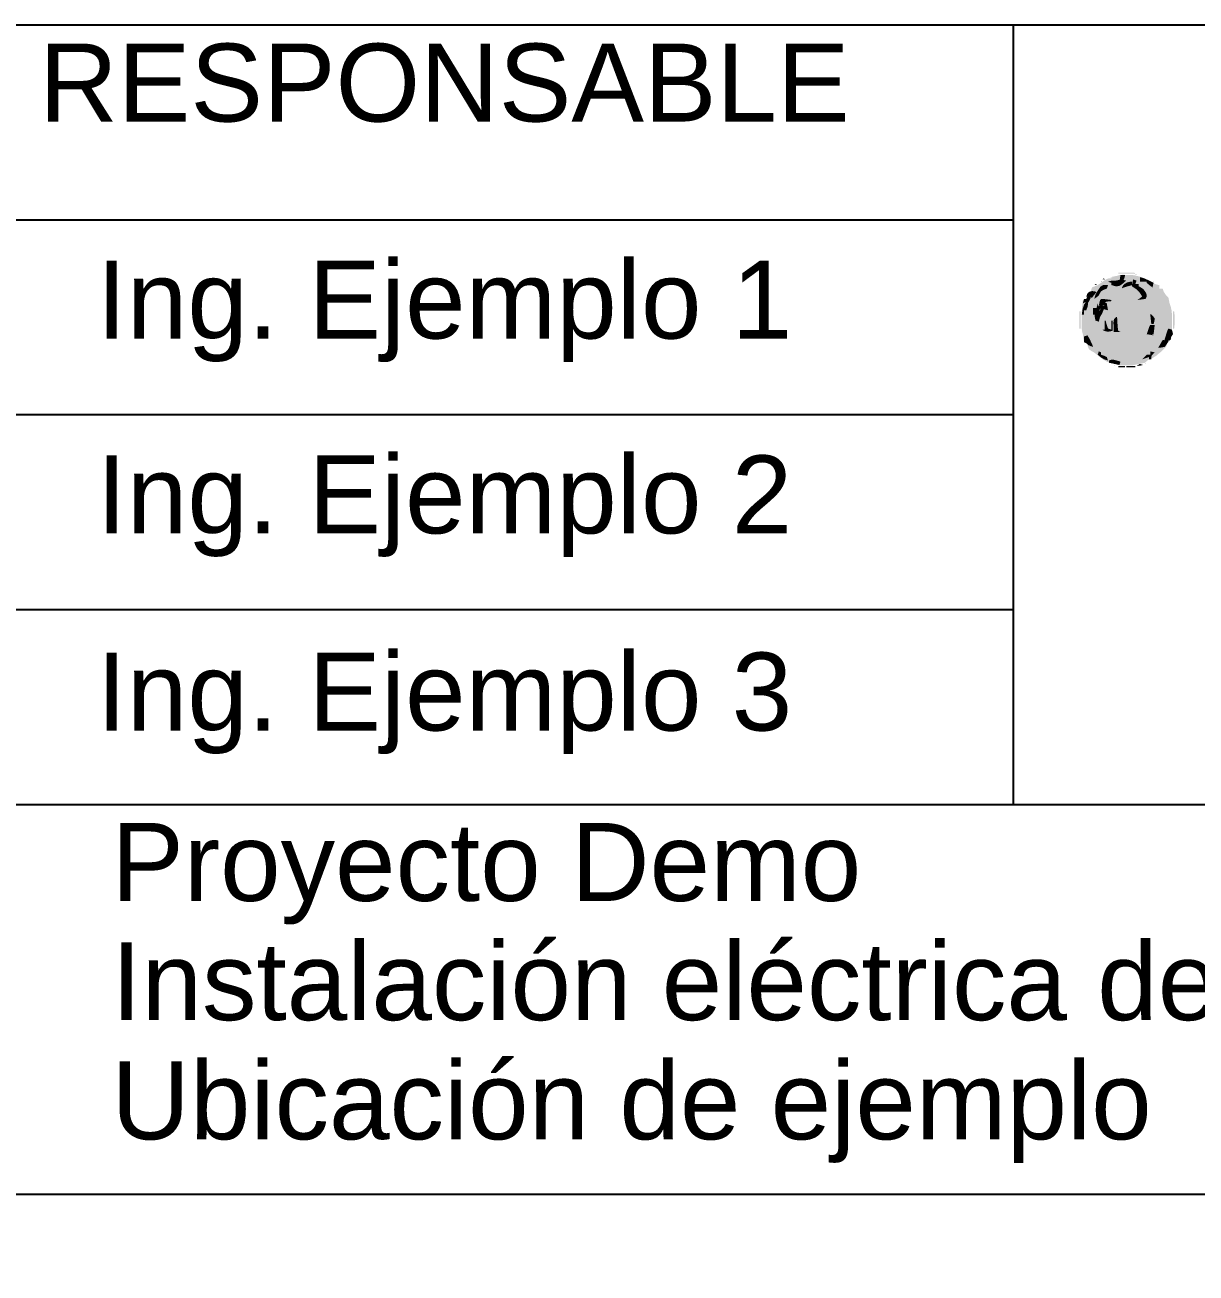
# Model space of a CAD drawing. Header units: millimetres. Extents: x 0 to 841, y 0 to 594.
# Drawn here: x 694.33 to 719.88, y 38.78 to 66 of the extents above; entities that cross this region are included whole.
import ezdxf
from ezdxf.enums import TextEntityAlignment as Align

# ---------------------------------------------------------------- set-up
doc = ezdxf.new("R2010")
doc.units = ezdxf.units.MM
doc.styles.add('ARIAL', font='arial.ttf')

msp = doc.modelspace()

# ---------------------------------------------------------------- hatches: boundary and pattern name
at = {"true_color": 0xad8536}
h = msp.add_hatch(color=7, dxfattribs=at)
h.paths.add_polyline_path([(718.572, 60.528), (718.203, 60.544), (717.842, 60.398), (717.808, 60.373), (717.773, 60.349), (717.738, 60.325), (717.696, 60.309), (717.655, 60.292), (717.614, 60.275), (717.608, 60.258), (717.603, 60.241), (717.598, 60.224), (717.595, 60.208), (717.592, 60.191), (717.589, 60.176), (717.564, 60.167), (717.539, 60.159), (717.514, 60.151), (717.506, 60.109), (717.497, 60.067), (717.489, 60.026), (717.464, 60.018), (717.439, 60.01), (717.414, 60.001), (717.399, 59.873), (717.39, 59.744), (717.387, 59.615), (717.387, 59.596), (717.386, 59.577), (717.386, 59.558), (717.386, 59.471), (717.389, 59.384), (717.401, 59.298), (717.411, 59.264), (717.418, 59.229), (717.428, 59.161), (717.432, 59.134), (717.436, 59.107), (717.439, 59.08), (717.465, 59.072), (717.489, 59.064), (717.514, 59.056), (717.516, 59.036), (717.517, 59.017), (717.519, 58.998), (717.535, 58.95), (717.553, 58.923), (717.589, 58.897), (717.643, 58.867), (717.675, 58.846), (717.712, 58.817), (717.945, 58.664), (718.188, 58.591), (718.465, 58.574), (718.751, 58.642), (719.012, 58.782), (719.231, 58.981), (719.24, 59.006), (719.248, 59.031), (719.256, 59.056), (719.269, 59.068), (719.282, 59.08), (719.294, 59.092), (719.336, 59.149), (719.353, 59.258), (719.36, 59.514), (719.36, 59.533), (719.36, 59.552), (719.36, 59.57), (719.36, 59.669), (719.352, 59.764), (719.331, 59.861), (719.323, 59.883), (719.314, 59.905), (719.306, 59.927), (719.298, 59.968), (719.29, 60.01), (719.281, 60.051), (719.244, 60.089), (719.218, 60.121), (719.182, 60.176), (719.167, 60.22), (719.16, 60.239), (719.157, 60.25), (719.132, 60.25), (719.107, 60.25), (719.082, 60.25), (719.082, 60.275), (719.082, 60.3), (719.082, 60.325), (719.029, 60.337), (718.981, 60.354), (718.932, 60.377)])
h.paths.add_polyline_path([(717.457, 59.941), (717.463, 59.929), (717.464, 59.927), (717.439, 59.976)])
at = {"true_color": 0xe7b045}
h = msp.add_hatch(color=7, dxfattribs=at)
h.paths.add_polyline_path([(718.021, 60.477), (717.965, 60.469), (717.905, 60.443), (717.85, 60.403), (717.794, 60.363), (717.738, 60.325), (717.696, 60.309), (717.655, 60.292), (717.614, 60.275), (717.608, 60.258), (717.603, 60.241), (717.598, 60.224), (717.595, 60.208), (717.592, 60.191), (717.589, 60.176), (717.564, 60.167), (717.539, 60.159), (717.514, 60.151), (717.506, 60.109), (717.497, 60.067), (717.489, 60.026), (717.464, 60.018), (717.439, 60.01), (717.414, 60.001), (717.399, 59.873), (717.39, 59.744), (717.387, 59.615), (717.387, 59.596), (717.386, 59.577), (717.386, 59.558), (717.386, 59.471), (717.389, 59.384), (717.401, 59.298), (717.411, 59.264), (717.418, 59.229), (717.428, 59.161), (717.432, 59.134), (717.436, 59.107), (717.439, 59.08), (717.465, 59.072), (717.489, 59.064), (717.514, 59.056), (717.516, 59.036), (717.517, 59.017), (717.519, 58.998), (717.535, 58.95), (717.553, 58.923), (717.589, 58.897), (717.643, 58.867), (717.675, 58.846), (717.712, 58.817), (717.945, 58.664), (718.188, 58.591), (718.465, 58.574), (718.751, 58.642), (719.012, 58.782), (719.231, 58.981), (719.24, 59.006), (719.248, 59.031), (719.256, 59.056), (719.269, 59.068), (719.282, 59.08), (719.294, 59.092), (719.342, 59.162), (719.358, 59.321), (719.356, 59.703), (719.331, 59.686), (719.306, 59.669), (719.281, 59.653), (719.277, 59.625), (719.273, 59.598), (719.269, 59.57), (719.252, 59.49), (719.225, 59.423), (719.182, 59.354), (719.19, 59.388), (719.198, 59.421), (719.206, 59.454), (719.146, 59.424), (719.095, 59.389), (719.045, 59.342), (718.994, 59.295), (718.944, 59.259), (718.883, 59.23), (718.883, 59.247), (718.883, 59.263), (718.883, 59.28), (718.699, 59.263), (718.516, 59.259), (718.332, 59.268), (718.308, 59.271), (718.285, 59.273), (718.262, 59.275), (718.098, 59.293), (717.938, 59.324), (717.782, 59.381), (717.757, 59.396), (717.746, 59.403), (717.74, 59.407), (717.714, 59.423), (717.689, 59.438), (717.663, 59.454), (717.664, 59.586), (717.687, 59.706), (717.744, 59.825), (717.802, 59.895), (717.863, 59.941), (717.95, 59.97), (717.979, 59.972), (718.008, 59.974), (718.037, 59.976), (718.138, 60.024), (718.218, 60.087), (718.286, 60.176), (718.28, 60.218), (718.274, 60.243), (718.261, 60.275), (718.187, 60.29), (718.155, 60.296), (718.136, 60.3), (718.136, 60.342), (718.136, 60.383), (718.136, 60.424), (718.119, 60.424), (718.103, 60.424), (718.086, 60.424), (718.086, 60.441), (718.086, 60.458), (718.086, 60.474)])
h.paths.add_polyline_path([(717.457, 59.941), (717.463, 59.929), (717.464, 59.927), (717.439, 59.976)])
at = {"true_color": 0xcaa364}
msp.add_hatch(color=7, dxfattribs=at).paths.add_polyline_path([(718.086, 60.474), (718.021, 60.477), (717.965, 60.469), (717.905, 60.443), (717.85, 60.403), (717.794, 60.363), (717.738, 60.325), (717.696, 60.309), (717.655, 60.292), (717.614, 60.275), (717.608, 60.258), (717.603, 60.241), (717.598, 60.224), (717.592, 60.195), (717.59, 60.183), (717.589, 60.176), (717.564, 60.167), (717.539, 60.159), (717.514, 60.151), (717.506, 60.126), (717.497, 60.101), (717.489, 60.076), (717.531, 60.068), (717.572, 60.059), (717.614, 60.051), (717.622, 60.068), (717.63, 60.084), (717.638, 60.101), (717.732, 60.201), (717.834, 60.277), (717.962, 60.325), (717.962, 60.308), (717.962, 60.292), (717.962, 60.275), (718.054, 60.275), (718.145, 60.275), (718.236, 60.275), (718.202, 60.284), (718.169, 60.292), (718.136, 60.3), (718.136, 60.342), (718.136, 60.383), (718.136, 60.424), (718.119, 60.424), (718.103, 60.424), (718.086, 60.424), (718.086, 60.441), (718.086, 60.458)])
at = {"true_color": 0xdf7f7f}
msp.add_hatch(color=7, dxfattribs=at).paths.add_polyline_path([(717.862, 60.474), (717.854, 60.466), (717.846, 60.458), (717.838, 60.449), (717.863, 60.449), (717.888, 60.449), (717.912, 60.449), (717.895, 60.458), (717.879, 60.466)])
at = {"true_color": 0xbf3f3f}
msp.add_hatch(color=7, dxfattribs=at).paths.add_polyline_path([(717.912, 60.499), (717.947, 60.482), (717.96, 60.475), (717.962, 60.474)])
at = {"true_color": 0xffbf3f}
for points in [[(717.962, 60.524), (717.997, 60.506), (718.003, 60.503)], [(718.846, 58.638), (718.856, 58.633), (718.858, 58.632)], [(718.958, 58.757), (718.993, 58.739), (719.006, 58.733)]]:
    msp.add_hatch(color=7, dxfattribs=at).paths.add_polyline_path(points)
at = {"true_color": 0xb28e57}
msp.add_hatch(color=7, dxfattribs=at).paths.add_polyline_path([(718.808, 60.449), (718.548, 60.538), (718.282, 60.552), (718.012, 60.499), (718.037, 60.491), (718.062, 60.482), (718.086, 60.474), (718.086, 60.457), (718.086, 60.441), (718.086, 60.424), (718.103, 60.424), (718.12, 60.424), (718.136, 60.424), (718.136, 60.383), (718.136, 60.341), (718.136, 60.3), (718.161, 60.3), (718.186, 60.3), (718.211, 60.3), (718.233, 60.321), (718.255, 60.342), (718.276, 60.362), (718.353, 60.413), (718.431, 60.431), (718.525, 60.43), (718.545, 60.428), (718.565, 60.426), (718.584, 60.424), (718.626, 60.42), (718.668, 60.416), (718.71, 60.412), (718.743, 60.408), (718.776, 60.404), (718.808, 60.4), (718.808, 60.416), (718.808, 60.433)])
at = {"true_color": 0xaaaa55}
msp.add_hatch(color=7, dxfattribs=at).paths.add_polyline_path([(718.012, 60.549), (718.064, 60.531), (718.075, 60.528)])
at = {"true_color": 0xffff00}
msp.add_hatch(color=7, dxfattribs=at).paths.add_polyline_path([(718.136, 60.574), (718.186, 60.549), (718.184, 60.55), (718.171, 60.556)])
at = {"true_color": 0xb38537}
msp.add_hatch(color=7, dxfattribs=at).paths.add_polyline_path([(718.36, 60.424), (718.284, 60.441), (718.213, 60.44), (718.136, 60.424), (718.136, 60.383), (718.136, 60.341), (718.136, 60.3), (718.201, 60.305), (718.259, 60.337)])
at = {"true_color": 0xa9794b}
msp.add_hatch(color=7, dxfattribs=at).paths.add_polyline_path([(718.186, 60.599), (718.186, 60.59), (718.186, 60.582), (718.186, 60.574), (718.303, 60.574), (718.419, 60.574), (718.534, 60.574), (718.534, 60.582), (718.534, 60.59), (718.534, 60.599), (718.417, 60.599), (718.301, 60.599)])
at = {"true_color": 0xb1874d}
msp.add_hatch(color=7, dxfattribs=at).paths.add_polyline_path([(718.236, 60.549), (718.227, 60.499), (718.219, 60.449), (718.211, 60.4), (718.247, 60.414), (718.273, 60.427), (718.31, 60.449), (718.324, 60.488), (718.33, 60.514), (718.335, 60.549), (718.302, 60.549), (718.269, 60.549)])
at = {"true_color": 0x997633}
msp.add_hatch(color=7, dxfattribs=at).paths.add_polyline_path([(718.584, 60.449), (718.438, 60.452), (718.324, 60.416), (718.211, 60.325), (718.219, 60.308), (718.228, 60.292), (718.236, 60.275), (718.261, 60.275), (718.286, 60.275), (718.31, 60.275), (718.372, 60.288), (718.417, 60.295), (718.485, 60.3), (718.58, 60.242), (718.651, 60.171), (718.709, 60.076), (718.694, 60.069), (718.68, 60.062), (718.666, 60.055), (718.632, 60.038), (718.617, 60.03), (718.609, 60.026), (718.539, 59.99), (718.472, 59.951), (718.41, 59.902), (718.402, 59.832), (718.402, 59.787), (718.41, 59.728), (718.418, 59.728), (718.427, 59.728), (718.435, 59.728), (718.439, 59.746), (718.443, 59.765), (718.447, 59.784), (718.509, 59.863), (718.588, 59.915), (718.684, 59.952), (718.727, 59.933), (718.765, 59.933), (718.833, 59.952), (718.816, 59.968), (718.8, 59.985), (718.783, 60.001), (718.786, 60.028), (718.79, 60.053), (718.793, 60.079), (718.802, 60.122), (718.806, 60.14), (718.808, 60.151), (718.774, 60.173), (718.749, 60.193), (718.709, 60.225), (718.684, 60.267), (718.659, 60.309), (718.634, 60.35), (718.609, 60.35), (718.584, 60.35), (718.559, 60.35), (718.568, 60.383), (718.576, 60.416)])
at = {"true_color": 0xa27d4b}
msp.add_hatch(color=7, dxfattribs=at).paths.add_polyline_path([(718.335, 60.549), (718.327, 60.515), (718.319, 60.482), (718.31, 60.449), (718.445, 60.437), (718.579, 60.425), (718.713, 60.41), (718.745, 60.407), (718.777, 60.403), (718.808, 60.4), (718.808, 60.416), (718.808, 60.433), (718.808, 60.449), (718.655, 60.512), (718.501, 60.545)])
at = {"true_color": 0x9f7733}
msp.add_hatch(color=7, dxfattribs=at).paths.add_polyline_path([(718.51, 60.449), (718.501, 60.407), (718.493, 60.366), (718.485, 60.325), (718.573, 60.31), (718.612, 60.304), (718.634, 60.3), (718.634, 60.317), (718.634, 60.333), (718.634, 60.35), (718.609, 60.35), (718.584, 60.35), (718.559, 60.35), (718.568, 60.375), (718.576, 60.4), (718.584, 60.424), (718.559, 60.433), (718.534, 60.441)])
at = {"true_color": 0xd4d42a}
msp.add_hatch(color=7, dxfattribs=at).paths.add_polyline_path([(718.534, 60.574), (718.587, 60.556), (718.606, 60.55), (718.609, 60.549)])
at = {"true_color": 0xffaa00}
msp.add_hatch(color=7, dxfattribs=at).paths.add_polyline_path([(718.659, 60.549), (718.711, 60.531), (718.725, 60.527)])
at = {"true_color": 0xa88757}
msp.add_hatch(color=7, dxfattribs=at).paths.add_polyline_path([(718.659, 60.499), (718.659, 60.466), (718.659, 60.432), (718.659, 60.4), (718.709, 60.4), (718.759, 60.4), (718.808, 60.4), (718.808, 60.416), (718.808, 60.433), (718.808, 60.449), (718.759, 60.471), (718.711, 60.486)])
at = {"true_color": 0xbc8d4b}
msp.add_hatch(color=7, dxfattribs=at).paths.add_polyline_path([(718.808, 60.449), (718.808, 60.433), (718.808, 60.416), (718.808, 60.4), (718.775, 60.4), (718.742, 60.4), (718.709, 60.4), (718.767, 60.352), (718.827, 60.308), (718.891, 60.269), (718.905, 60.263), (718.919, 60.256), (718.933, 60.25), (718.934, 60.213), (718.943, 60.187), (718.967, 60.148), (718.983, 60.128), (718.998, 60.108), (719.014, 60.088), (719.058, 60.032), (719.104, 59.985), (719.163, 59.945), (719.177, 59.939), (719.192, 59.933), (719.206, 59.927), (719.207, 59.825), (719.23, 59.74), (719.281, 59.653), (719.306, 59.67), (719.331, 59.686), (719.356, 59.703), (719.352, 59.718), (719.349, 59.733), (719.346, 59.747), (719.341, 59.767), (719.337, 59.787), (719.332, 59.807), (719.324, 59.847), (719.315, 59.887), (719.306, 59.927), (719.299, 59.968), (719.29, 60.01), (719.281, 60.051), (719.244, 60.089), (719.218, 60.121), (719.182, 60.176), (719.173, 60.201), (719.165, 60.226), (719.157, 60.25), (719.132, 60.25), (719.107, 60.25), (719.082, 60.25), (719.082, 60.275), (719.082, 60.3), (719.082, 60.325), (719.014, 60.342), (718.951, 60.368), (718.889, 60.401), (718.862, 60.417), (718.835, 60.433)])
at = {"true_color": 0xab8e67}
msp.add_hatch(color=7, dxfattribs=at).paths.add_polyline_path([(718.808, 60.449), (718.808, 60.424), (718.808, 60.399), (718.808, 60.375), (718.827, 60.359), (718.845, 60.344), (718.863, 60.329), (718.93, 60.271), (718.988, 60.21), (719.045, 60.143), (719.086, 60.093), (719.115, 60.063), (719.157, 60.026), (719.207, 60.031), (719.24, 60.037), (719.281, 60.051), (719.244, 60.089), (719.218, 60.121), (719.182, 60.176), (719.173, 60.201), (719.165, 60.226), (719.157, 60.25), (719.132, 60.25), (719.107, 60.25), (719.082, 60.25), (719.082, 60.275), (719.082, 60.3), (719.082, 60.325), (719.014, 60.342), (718.951, 60.368), (718.889, 60.401), (718.862, 60.417), (718.835, 60.433)])
at = {"true_color": 0xb5925f}
msp.add_hatch(color=7, dxfattribs=at).paths.add_polyline_path([(718.808, 60.449), (718.808, 60.424), (718.808, 60.399), (718.808, 60.375), (718.854, 60.335), (718.887, 60.309), (718.933, 60.275), (718.941, 60.309), (718.949, 60.342), (718.958, 60.375), (718.907, 60.4), (718.858, 60.425)])
at = {"true_color": 0xbfbfbf}
msp.add_hatch(color=7, dxfattribs=at).paths.add_polyline_path([(718.858, 60.449), (718.893, 60.432), (718.906, 60.425)])
at = {"true_color": 0xecb358}
h = msp.add_hatch(color=7, dxfattribs=at)
h.paths.add_polyline_path([(717.697, 60.186), (717.664, 60.145), (717.634, 60.096), (717.627, 60.081), (717.62, 60.066), (717.614, 60.051), (717.58, 60.06), (717.547, 60.068), (717.514, 60.076), (717.506, 60.059), (717.497, 60.043), (717.489, 60.026), (717.464, 60.018), (717.439, 60.01), (717.414, 60.001), (717.406, 59.892), (717.398, 59.785), (717.39, 59.678), (717.406, 59.678), (717.423, 59.678), (717.439, 59.678), (717.456, 59.644), (717.473, 59.611), (717.489, 59.578), (717.531, 59.62), (717.572, 59.662), (717.614, 59.703), (717.588, 59.711), (717.564, 59.719), (717.539, 59.728), (717.566, 59.832), (717.599, 59.933), (717.646, 60.029), (717.694, 60.091), (717.726, 60.149), (717.738, 60.225)])
h.paths.add_polyline_path([(717.457, 59.941), (717.459, 59.937), (717.439, 59.976)])
at = {"true_color": 0xd1aa6d}
msp.add_hatch(color=7, dxfattribs=at).paths.add_polyline_path([(717.713, 60.176), (717.66, 60.192), (717.613, 60.195), (717.559, 60.182), (717.526, 60.157), (717.508, 60.13), (717.489, 60.076), (717.531, 60.068), (717.572, 60.059), (717.614, 60.051), (717.647, 60.093), (717.68, 60.134)])
at = {"true_color": 0xf8bd4a}
msp.add_hatch(color=7, dxfattribs=at).paths.add_polyline_path([(717.901, 60.326), (717.848, 60.322), (717.814, 60.298), (717.768, 60.233), (717.749, 60.205), (717.731, 60.178), (717.713, 60.151), (717.667, 60.084), (717.624, 60.016), (717.584, 59.945), (717.545, 59.863), (717.525, 59.79), (717.539, 59.703), (717.564, 59.711), (717.589, 59.719), (717.614, 59.728), (717.622, 59.753), (717.63, 59.778), (717.638, 59.802), (717.699, 59.825), (717.733, 59.855), (717.768, 59.916), (717.783, 59.945), (717.798, 59.973), (717.813, 60.001), (717.846, 60), (717.861, 60), (717.869, 60), (717.894, 59.999), (717.919, 59.999), (717.943, 59.998), (717.998, 59.997), (718.035, 59.998), (718.086, 60.001), (718.168, 60.044), (718.23, 60.1), (718.286, 60.176), (718.277, 60.209), (718.269, 60.242), (718.261, 60.275), (718.16, 60.275), (718.061, 60.275), (717.962, 60.275), (717.962, 60.292), (717.962, 60.308), (717.962, 60.325), (717.926, 60.326), (717.91, 60.326)])
at = {"true_color": 0x886c2d}
msp.add_hatch(color=7, dxfattribs=at).paths.add_polyline_path([(718.485, 60.325), (718.421, 60.33), (718.369, 60.323), (718.31, 60.3), (718.288, 60.241), (718.264, 60.183), (718.236, 60.126), (718.173, 60.075), (718.109, 60.039), (718.032, 60.015), (717.975, 60.005), (717.919, 59.993), (717.862, 59.976), (717.744, 59.852), (717.667, 59.702), (717.628, 59.535), (717.637, 59.476), (717.649, 59.444), (717.676, 59.41), (717.713, 59.392), (717.729, 59.384), (717.738, 59.379), (717.765, 59.365), (717.791, 59.351), (717.817, 59.337), (718.016, 59.294), (718.236, 59.291), (718.435, 59.329), (718.435, 59.522), (718.435, 59.713), (718.435, 59.902), (718.536, 59.952), (718.635, 60.002), (718.734, 60.051), (718.668, 60.171), (718.594, 60.255)])
at = {"true_color": 0xbf0000}
msp.add_hatch(color=7, dxfattribs=at).paths.add_polyline_path([(717.688, 60.35), (717.68, 60.341), (717.672, 60.333), (717.663, 60.325), (717.689, 60.325), (717.713, 60.325), (717.738, 60.325), (717.721, 60.333), (717.705, 60.342)])
at = {"true_color": 0xf5b954}
msp.add_hatch(color=7, dxfattribs=at).paths.add_polyline_path([(717.905, 60.331), (717.856, 60.325), (717.827, 60.313), (717.794, 60.285), (717.772, 60.253), (717.762, 60.239), (717.757, 60.232), (717.714, 60.166), (717.684, 60.101), (717.663, 60.026), (717.698, 60.05), (717.724, 60.069), (717.763, 60.101), (717.79, 60.159), (717.82, 60.196), (717.876, 60.227), (717.912, 60.241), (717.928, 60.247), (717.937, 60.25), (717.946, 60.275), (717.954, 60.3), (717.962, 60.325), (717.928, 60.328), (717.913, 60.33)])
at = {"true_color": 0xff3f3f}
msp.add_hatch(color=7, dxfattribs=at).paths.add_polyline_path([(717.788, 60.424), (717.823, 60.407), (717.836, 60.4), (717.838, 60.4)])
at = {"true_color": 0xdfa846}
msp.add_hatch(color=7, dxfattribs=at).paths.add_polyline_path([(718.136, 60.424), (718.063, 60.424), (718.018, 60.417), (717.962, 60.4), (717.962, 60.383), (717.962, 60.366), (717.962, 60.35), (717.937, 60.35), (717.912, 60.35), (717.887, 60.35), (717.913, 60.341), (717.937, 60.333), (717.962, 60.325), (717.962, 60.308), (717.962, 60.292), (717.962, 60.275), (718.054, 60.275), (718.145, 60.275), (718.236, 60.275), (718.202, 60.284), (718.169, 60.292), (718.136, 60.3), (718.136, 60.342), (718.136, 60.383)])
at = {"true_color": 0x53411a}
msp.add_hatch(color=7, dxfattribs=at).paths.add_polyline_path([(718.485, 60.325), (718.421, 60.33), (718.369, 60.323), (718.31, 60.3), (718.288, 60.24), (718.264, 60.183), (718.236, 60.126), (718.155, 60.067), (718.072, 60.025), (717.978, 59.995), (717.947, 59.989), (717.917, 59.983), (717.887, 59.976), (717.923, 59.926), (717.961, 59.885), (718.012, 59.85), (718.029, 59.843), (718.045, 59.835), (718.062, 59.827), (718.1, 59.786), (718.139, 59.758), (718.193, 59.74), (718.213, 59.738), (718.233, 59.737), (718.253, 59.735), (718.273, 59.734), (718.294, 59.732), (718.314, 59.73), (718.329, 59.729), (718.345, 59.728), (718.36, 59.728), (718.363, 59.651), (718.378, 59.593), (718.41, 59.528), (718.405, 59.655), (718.411, 59.778), (718.435, 59.902), (718.509, 59.956), (718.584, 59.997), (718.669, 60.032), (718.691, 60.038), (718.712, 60.045), (718.734, 60.051), (718.671, 60.167), (718.594, 60.254)])
at = {"true_color": 0xcd9845}
msp.add_hatch(color=7, dxfattribs=at).paths.add_polyline_path([(718.136, 60.424), (718.063, 60.424), (718.018, 60.417), (717.962, 60.4), (717.987, 60.391), (718.012, 60.383), (718.037, 60.375), (718.037, 60.358), (718.037, 60.341), (718.037, 60.325), (718.07, 60.317), (718.103, 60.308), (718.136, 60.3), (718.136, 60.342), (718.136, 60.383)])
at = {"true_color": 0x8a692b}
msp.add_hatch(color=7, dxfattribs=at).paths.add_polyline_path([(718.485, 60.4), (718.447, 60.399), (718.418, 60.394), (718.373, 60.381), (718.318, 60.347), (718.286, 60.308), (718.261, 60.25), (718.299, 60.269), (718.335, 60.282), (718.401, 60.302), (718.429, 60.309), (718.457, 60.317), (718.485, 60.325), (718.485, 60.35), (718.485, 60.375)])
at = {"true_color": 0x8d6c2d}
msp.add_hatch(color=7, dxfattribs=at).paths.add_polyline_path([(718.485, 60.325), (718.485, 60.317), (718.485, 60.308), (718.485, 60.3), (718.577, 60.238), (718.649, 60.169), (718.709, 60.076), (718.675, 60.051), (718.642, 60.026), (718.609, 60.001), (718.667, 60.008), (718.725, 60.017), (718.783, 60.026), (718.792, 60.043), (718.8, 60.06), (718.808, 60.076), (718.802, 60.132), (718.782, 60.175), (718.73, 60.242), (718.653, 60.292), (718.577, 60.316)])
at = {"true_color": 0x7f7f00}
for points in [[(718.908, 60.424), (718.943, 60.407), (718.956, 60.4), (718.958, 60.4)], [(719.082, 60.275), (719.117, 60.258), (719.13, 60.251)]]:
    msp.add_hatch(color=7, dxfattribs=at).paths.add_polyline_path(points)
at = {"true_color": 0xddb375}
msp.add_hatch(color=7, dxfattribs=at).paths.add_polyline_path([(717.514, 60.001), (717.443, 59.904), (717.407, 59.797), (717.39, 59.678), (717.406, 59.678), (717.423, 59.678), (717.439, 59.678), (717.439, 59.711), (717.439, 59.744), (717.439, 59.777), (717.456, 59.777), (717.473, 59.777), (717.489, 59.777), (717.518, 59.855), (717.529, 59.922)])
at = {"true_color": 0xd6b55e}
msp.add_hatch(color=7, dxfattribs=at).paths.add_polyline_path([(717.514, 60.076), (717.506, 60.059), (717.497, 60.043), (717.489, 60.026), (717.472, 60.026), (717.456, 60.026), (717.439, 60.026), (717.431, 59.993), (717.423, 59.96), (717.414, 59.927), (717.444, 59.941), (717.457, 59.948), (717.464, 59.952), (717.489, 59.952), (717.514, 59.952), (717.539, 59.952), (717.556, 59.985), (717.572, 60.018), (717.589, 60.051), (717.564, 60.06), (717.539, 60.068)])
at = {"true_color": 0xd49f3e}
msp.add_hatch(color=7, dxfattribs=at).paths.add_polyline_path([(717.867, 60.027), (717.796, 60.02), (717.758, 59.98), (717.721, 59.871), (717.716, 59.845), (717.714, 59.834), (717.713, 59.827), (717.688, 59.827), (717.663, 59.827), (717.638, 59.827), (717.594, 59.737), (717.552, 59.646), (717.514, 59.553), (717.556, 59.528), (717.597, 59.503), (717.638, 59.479), (717.663, 59.601), (717.695, 59.721), (717.745, 59.835), (717.806, 59.904), (717.87, 59.946), (717.959, 59.975), (717.985, 59.975), (718.011, 59.976), (718.037, 59.976), (718.037, 59.985), (718.037, 59.993), (718.037, 60.001), (717.98, 60.011), (717.924, 60.02)])
at = {"true_color": 0xd9a644}
msp.add_hatch(color=7, dxfattribs=at).paths.add_polyline_path([(717.738, 59.927), (717.73, 59.893), (717.721, 59.86), (717.713, 59.827), (717.688, 59.827), (717.663, 59.827), (717.638, 59.827), (717.638, 59.777), (717.638, 59.727), (717.638, 59.678), (717.647, 59.678), (717.655, 59.678), (717.663, 59.678), (717.69, 59.721), (717.717, 59.764), (717.744, 59.807), (717.756, 59.841), (717.755, 59.872)])
at = {"true_color": 0x775e27}
msp.add_hatch(color=7, dxfattribs=at).paths.add_polyline_path([(717.862, 59.976), (717.787, 59.904), (717.737, 59.828), (717.713, 59.728), (717.769, 59.78), (717.827, 59.829), (717.887, 59.877), (717.843, 59.788), (717.809, 59.699), (717.788, 59.603), (717.838, 59.667), (717.892, 59.711), (717.962, 59.752), (717.97, 59.736), (717.979, 59.719), (717.987, 59.703), (717.995, 59.728), (718.004, 59.753), (718.012, 59.777), (718.045, 59.777), (718.078, 59.777), (718.111, 59.777), (718.111, 59.794), (718.111, 59.811), (718.111, 59.827), (718.069, 59.843), (718.028, 59.859), (717.987, 59.877), (717.964, 59.918), (717.931, 59.944)])
at = {"true_color": 0x7e5d1b}
msp.add_hatch(color=7, dxfattribs=at).paths.add_polyline_path([(717.862, 59.976), (717.851, 59.964), (717.84, 59.953), (717.829, 59.941), (717.815, 59.925), (717.8, 59.91), (717.786, 59.894), (717.755, 59.86), (717.736, 59.836), (717.713, 59.802), (717.722, 59.777), (717.73, 59.752), (717.738, 59.728), (717.746, 59.74), (717.754, 59.752), (717.763, 59.765), (717.774, 59.781), (717.785, 59.797), (717.796, 59.813), (717.82, 59.848), (717.837, 59.871), (717.862, 59.902), (717.888, 59.91), (717.912, 59.918), (717.937, 59.927), (717.912, 59.943), (717.887, 59.96)])
at = {"true_color": 0xc2933c}
msp.add_hatch(color=7, dxfattribs=at).paths.add_polyline_path([(717.813, 60.026), (717.792, 60.002), (717.779, 59.963), (717.763, 59.877), (717.822, 59.924), (717.88, 59.951), (717.956, 59.969), (717.983, 59.971), (718.01, 59.974), (718.037, 59.976), (718.037, 59.985), (718.037, 59.993), (718.037, 60.001), (718.02, 60.003), (718.004, 60.006), (717.989, 60.008), (717.952, 60.012), (717.935, 60.014), (717.926, 60.015), (717.888, 60.02), (717.851, 60.023)])
at = {"true_color": 0x896e30}
msp.add_hatch(color=7, dxfattribs=at).paths.add_polyline_path([(717.862, 59.927), (717.854, 59.918), (717.846, 59.91), (717.838, 59.902), (717.854, 59.893), (717.871, 59.885), (717.887, 59.877), (717.879, 59.852), (717.871, 59.827), (717.862, 59.802), (717.896, 59.794), (717.929, 59.786), (717.962, 59.777), (717.954, 59.828), (717.945, 59.877), (717.937, 59.927), (717.912, 59.927), (717.887, 59.927)])
at = {"true_color": 0xb38c58}
msp.add_hatch(color=7, dxfattribs=at).paths.add_polyline_path([(719.231, 60.001), (719.222, 59.946), (719.214, 59.891), (719.207, 59.835), (719.215, 59.767), (719.24, 59.71), (719.281, 59.653), (719.306, 59.67), (719.331, 59.686), (719.356, 59.703), (719.353, 59.718), (719.35, 59.734), (719.348, 59.749), (719.344, 59.77), (719.34, 59.79), (719.336, 59.81), (719.317, 59.886), (719.285, 59.945)])
at = {"true_color": 0xf9c09e}
msp.add_hatch(color=7, dxfattribs=at).paths.add_polyline_path([(717.34, 59.752), (717.34, 59.627), (717.34, 59.502), (717.34, 59.379), (717.348, 59.379), (717.356, 59.379), (717.365, 59.379), (717.365, 59.505), (717.365, 59.629), (717.365, 59.752), (717.356, 59.752), (717.348, 59.752)])
at = {"true_color": 0xf6cb86}
msp.add_hatch(color=7, dxfattribs=at).paths.add_polyline_path([(717.439, 59.777), (717.439, 59.744), (717.439, 59.711), (717.439, 59.678), (717.423, 59.678), (717.406, 59.678), (717.39, 59.678), (717.389, 59.656), (717.388, 59.634), (717.388, 59.612), (717.387, 59.583), (717.387, 59.554), (717.386, 59.525), (717.388, 59.414), (717.404, 59.31), (717.439, 59.205), (717.465, 59.197), (717.489, 59.188), (717.514, 59.18), (717.497, 59.381), (717.481, 59.58), (717.464, 59.777), (717.456, 59.777), (717.448, 59.777)])
at = {"true_color": 0xfac465}
msp.add_hatch(color=7, dxfattribs=at).paths.add_polyline_path([(717.439, 59.777), (717.439, 59.744), (717.439, 59.711), (717.439, 59.678), (717.423, 59.678), (717.406, 59.678), (717.39, 59.678), (717.389, 59.655), (717.389, 59.633), (717.389, 59.611), (717.388, 59.581), (717.388, 59.551), (717.388, 59.522), (717.388, 59.447), (717.391, 59.374), (717.401, 59.3), (717.411, 59.265), (717.418, 59.229), (717.428, 59.161), (717.435, 59.113), (717.438, 59.092), (717.439, 59.08), (717.465, 59.072), (717.489, 59.064), (717.514, 59.056), (717.516, 59.036), (717.517, 59.017), (717.519, 58.998), (717.535, 58.95), (717.553, 58.923), (717.589, 58.897), (717.643, 58.867), (717.675, 58.846), (717.712, 58.817), (717.787, 58.755), (717.865, 58.699), (717.949, 58.649), (718.215, 58.578), (718.492, 58.576), (718.763, 58.631), (718.808, 58.665), (718.836, 58.705), (718.858, 58.757), (718.828, 58.748), (718.803, 58.741), (718.758, 58.732), (718.619, 58.729), (718.483, 58.715), (718.345, 58.693), (718.325, 58.689), (718.305, 58.686), (718.286, 58.682), (718.286, 58.699), (718.286, 58.716), (718.286, 58.732), (718.197, 58.717), (718.158, 58.711), (718.136, 58.707), (718.136, 58.732), (718.136, 58.757), (718.136, 58.782), (718.076, 58.774), (718.021, 58.773), (717.962, 58.782), (717.867, 58.853), (717.786, 58.934), (717.716, 59.029), (717.707, 59.046), (717.697, 59.063), (717.688, 59.08), (717.671, 59.08), (717.655, 59.08), (717.638, 59.08), (717.622, 59.139), (717.605, 59.197), (717.589, 59.255), (717.572, 59.255), (717.555, 59.255), (717.539, 59.255), (717.539, 59.33), (717.539, 59.405), (717.539, 59.479), (717.556, 59.479), (717.572, 59.479), (717.589, 59.479), (717.54, 59.542), (717.507, 59.608), (717.484, 59.684), (717.478, 59.715), (717.471, 59.746), (717.464, 59.777), (717.456, 59.777), (717.448, 59.777)])
at = {"true_color": 0xf9daa4}
msp.add_hatch(color=7, dxfattribs=at).paths.add_polyline_path([(717.439, 59.777), (717.439, 59.744), (717.439, 59.711), (717.439, 59.678), (717.423, 59.678), (717.406, 59.678), (717.39, 59.678), (717.389, 59.655), (717.389, 59.633), (717.389, 59.611), (717.388, 59.581), (717.388, 59.551), (717.388, 59.522), (717.388, 59.447), (717.391, 59.374), (717.401, 59.3), (717.411, 59.265), (717.418, 59.229), (717.428, 59.161), (717.435, 59.113), (717.438, 59.092), (717.439, 59.08), (717.465, 59.072), (717.489, 59.064), (717.514, 59.056), (717.516, 59.036), (717.517, 59.017), (717.519, 58.998), (717.535, 58.95), (717.553, 58.923), (717.59, 58.895), (717.652, 58.86), (717.708, 58.821), (717.764, 58.779), (717.826, 58.734), (717.889, 58.702), (717.962, 58.682), (717.954, 58.707), (717.945, 58.732), (717.937, 58.757), (717.899, 58.774), (717.883, 58.782), (717.873, 58.786), (717.853, 58.793), (717.833, 58.8), (717.813, 58.807), (717.813, 58.823), (717.813, 58.84), (717.813, 58.856), (717.793, 58.874), (717.784, 58.881), (717.779, 58.885), (717.745, 58.91), (717.721, 58.93), (717.685, 58.96), (717.557, 59.107), (717.5, 59.307), (717.467, 59.733), (717.466, 59.748), (717.465, 59.763), (717.464, 59.777), (717.456, 59.777), (717.448, 59.777)])
at = {"true_color": 0xfbc15a}
msp.add_hatch(color=7, dxfattribs=at).paths.add_polyline_path([(717.464, 59.628), (717.464, 59.601), (717.463, 59.575), (717.463, 59.549), (717.465, 59.448), (717.484, 59.36), (717.539, 59.28), (717.539, 59.347), (717.539, 59.413), (717.539, 59.479), (717.568, 59.493), (717.581, 59.5), (717.589, 59.504), (717.547, 59.546), (717.505, 59.587)])
at = {"true_color": 0x836423}
msp.add_hatch(color=7, dxfattribs=at).paths.add_polyline_path([(717.838, 59.877), (717.821, 59.86), (717.804, 59.844), (717.788, 59.827), (717.751, 59.813), (717.725, 59.8), (717.688, 59.777), (717.652, 59.671), (717.638, 59.566), (717.638, 59.454), (717.672, 59.437), (717.705, 59.42), (717.738, 59.404), (717.764, 59.452), (717.783, 59.5), (717.795, 59.553), (717.8, 59.603), (717.806, 59.653), (717.813, 59.703), (717.853, 59.746), (717.872, 59.792), (717.887, 59.877), (717.871, 59.877), (717.854, 59.877)])
at = {"true_color": 0x90702b}
msp.add_hatch(color=7, dxfattribs=at).paths.add_polyline_path([(717.763, 59.802), (717.726, 59.783), (717.7, 59.764), (717.663, 59.728), (717.67, 59.661), (717.677, 59.616), (717.688, 59.553), (717.713, 59.545), (717.738, 59.537), (717.763, 59.528), (717.771, 59.562), (717.78, 59.595), (717.788, 59.628), (717.779, 59.611), (717.771, 59.595), (717.763, 59.578), (717.746, 59.578), (717.73, 59.578), (717.713, 59.578), (717.713, 59.62), (717.713, 59.662), (717.713, 59.703), (717.73, 59.703), (717.746, 59.703), (717.763, 59.703), (717.771, 59.719), (717.78, 59.736), (717.788, 59.752), (717.779, 59.769), (717.771, 59.786)])
at = {"true_color": 0xa08136}
msp.add_hatch(color=7, dxfattribs=at).paths.add_polyline_path([(717.838, 59.877), (717.819, 59.857), (717.806, 59.83), (717.786, 59.776), (717.778, 59.751), (717.771, 59.727), (717.763, 59.703), (717.746, 59.703), (717.73, 59.703), (717.713, 59.703), (717.713, 59.661), (717.713, 59.619), (717.713, 59.578), (717.73, 59.578), (717.746, 59.578), (717.763, 59.578), (717.771, 59.595), (717.78, 59.612), (717.788, 59.628), (717.835, 59.708), (717.867, 59.787), (717.887, 59.877), (717.871, 59.877), (717.854, 59.877)])
at = {"true_color": 0x715924}
msp.add_hatch(color=7, dxfattribs=at).paths.add_polyline_path([(717.987, 59.777), (717.967, 59.776), (717.945, 59.77), (717.903, 59.752), (717.813, 59.647), (717.765, 59.519), (717.738, 59.379), (717.788, 59.371), (717.838, 59.362), (717.887, 59.354), (717.887, 59.421), (717.887, 59.488), (717.887, 59.553), (717.946, 59.583), (717.972, 59.596), (717.987, 59.603), (717.987, 59.662), (717.987, 59.72)])
at = {"true_color": 0x7b622a}
msp.add_hatch(color=7, dxfattribs=at).paths.add_polyline_path([(718.111, 59.802), (718.073, 59.638), (718.05, 59.473), (718.037, 59.304), (718.06, 59.304), (718.082, 59.304), (718.105, 59.304), (718.158, 59.303), (718.181, 59.303), (718.194, 59.303), (718.277, 59.303), (718.354, 59.31), (718.435, 59.329), (718.435, 59.464), (718.435, 59.596), (718.435, 59.728), (718.418, 59.694), (718.402, 59.661), (718.385, 59.628), (718.378, 59.664), (718.372, 59.69), (718.36, 59.728), (718.322, 59.745), (718.286, 59.752), (718.22, 59.754), (718.17, 59.753), (718.149, 59.753), (718.136, 59.752), (718.128, 59.769), (718.12, 59.786)])
at = {"true_color": 0x715825}
msp.add_hatch(color=7, dxfattribs=at).paths.add_polyline_path([(718.111, 59.802), (718.073, 59.638), (718.05, 59.473), (718.037, 59.304), (718.104, 59.304), (718.17, 59.304), (718.236, 59.304), (718.216, 59.348), (718.207, 59.397), (718.2, 59.491), (718.199, 59.509), (718.198, 59.527), (718.197, 59.544), (718.193, 59.605), (718.19, 59.666), (718.186, 59.728), (718.275, 59.713), (718.313, 59.706), (718.335, 59.703), (718.327, 59.719), (718.319, 59.736), (718.31, 59.752), (718.252, 59.752), (718.194, 59.752), (718.136, 59.752), (718.128, 59.769), (718.12, 59.786)])
at = {"true_color": 0x685120}
msp.add_hatch(color=7, dxfattribs=at).paths.add_polyline_path([(718.136, 59.628), (718.101, 59.591), (718.087, 59.561), (718.082, 59.513), (718.082, 59.488), (718.083, 59.463), (718.083, 59.438), (718.084, 59.394), (718.085, 59.349), (718.086, 59.304), (718.137, 59.304), (718.186, 59.304), (718.236, 59.304), (718.219, 59.313), (718.202, 59.321), (718.186, 59.329), (718.183, 59.352), (718.179, 59.375), (718.176, 59.397), (718.174, 59.425), (718.172, 59.453), (718.17, 59.48), (718.169, 59.508), (718.167, 59.536), (718.165, 59.564), (718.164, 59.585), (718.162, 59.607), (718.161, 59.628), (718.153, 59.628), (718.144, 59.628)])
at = {"true_color": 0xcfa66a}
msp.add_hatch(color=7, dxfattribs=at).paths.add_polyline_path([(719.331, 59.703), (719.295, 59.666), (719.279, 59.64), (719.269, 59.602), (719.267, 59.581), (719.264, 59.56), (719.262, 59.54), (719.256, 59.494), (719.25, 59.448), (719.244, 59.402), (719.241, 59.379), (719.238, 59.355), (719.235, 59.332), (719.232, 59.309), (719.229, 59.287), (719.226, 59.265), (719.22, 59.219), (719.215, 59.191), (719.206, 59.155), (719.19, 59.147), (719.173, 59.138), (719.157, 59.13), (719.111, 59.055), (719.061, 58.985), (719.006, 58.917), (718.958, 58.859), (718.918, 58.799), (718.883, 58.732), (718.9, 58.732), (718.916, 58.732), (718.933, 58.732), (719.039, 58.806), (719.141, 58.889), (719.231, 58.981), (719.24, 59.006), (719.248, 59.031), (719.256, 59.056), (719.269, 59.068), (719.282, 59.08), (719.294, 59.092), (719.342, 59.162), (719.358, 59.321), (719.356, 59.703), (719.347, 59.703), (719.339, 59.703)])
at = {"true_color": 0xa3772c}
msp.add_hatch(color=7, dxfattribs=at).paths.add_polyline_path([(718.883, 59.703), (718.883, 59.552), (718.891, 59.404), (718.908, 59.255), (718.925, 59.255), (718.941, 59.255), (718.958, 59.255), (718.966, 59.297), (718.974, 59.338), (718.982, 59.379), (718.999, 59.379), (719.016, 59.379), (719.032, 59.379), (719.117, 59.432), (719.184, 59.492), (719.231, 59.578), (719.181, 59.553), (719.131, 59.528), (719.082, 59.504), (719.082, 59.546), (719.082, 59.587), (719.082, 59.628), (719.065, 59.603), (719.049, 59.578), (719.032, 59.553), (718.982, 59.603), (718.933, 59.653)])
at = {"true_color": 0x714913}
msp.add_hatch(color=7, dxfattribs=at).paths.add_polyline_path([(718.883, 59.703), (718.891, 59.627), (718.9, 59.553), (718.908, 59.479), (718.925, 59.479), (718.941, 59.479), (718.958, 59.479), (718.971, 59.521), (718.977, 59.553), (718.982, 59.603), (718.947, 59.645), (718.921, 59.671)])
at = {"true_color": 0xb58734}
for points in [[(719.256, 59.66), (719.256, 59.594), (719.256, 59.528), (719.219, 59.527), (719.193, 59.52), (719.153, 59.5), (719.133, 59.487), (719.113, 59.474), (719.093, 59.462), (719.072, 59.449), (719.052, 59.436), (719.032, 59.424), (718.988, 59.374), (718.967, 59.322), (718.958, 59.255), (719.009, 59.309), (719.067, 59.354), (719.182, 59.429), (719.165, 59.404), (719.148, 59.379), (719.132, 59.354), (719.149, 59.346), (719.165, 59.338), (719.182, 59.329), (719.259, 59.453), (719.285, 59.579), (719.281, 59.728), (719.273, 59.728), (719.264, 59.728), (719.256, 59.728)], [(718.861, 59.409), (718.842, 59.357), (718.808, 59.255), (718.897, 59.24), (718.936, 59.233), (718.958, 59.23), (718.941, 59.238), (718.924, 59.246), (718.908, 59.255), (718.908, 59.322), (718.908, 59.388), (718.908, 59.454), (718.899, 59.454), (718.891, 59.454), (718.883, 59.454)]]:
    msp.add_hatch(color=7, dxfattribs=at).paths.add_polyline_path(points)
at = {"true_color": 0xbd8d43}
msp.add_hatch(color=7, dxfattribs=at).paths.add_polyline_path([(719.256, 59.728), (719.256, 59.66), (719.256, 59.594), (719.256, 59.528), (719.239, 59.528), (719.223, 59.528), (719.206, 59.528), (719.199, 59.484), (719.193, 59.452), (719.182, 59.404), (719.165, 59.387), (719.148, 59.371), (719.132, 59.354), (719.149, 59.346), (719.165, 59.338), (719.182, 59.329), (719.259, 59.453), (719.285, 59.579), (719.281, 59.728), (719.273, 59.728), (719.264, 59.728)])
at = {"true_color": 0xc7a16f}
msp.add_hatch(color=7, dxfattribs=at).paths.add_polyline_path([(719.381, 59.752), (719.381, 59.627), (719.381, 59.502), (719.381, 59.379), (719.389, 59.379), (719.397, 59.379), (719.406, 59.379), (719.421, 59.505), (719.421, 59.626), (719.406, 59.752), (719.397, 59.752), (719.389, 59.752)])
at = {"true_color": 0xffdf9f}
for points in [[(717.365, 59.354), (717.39, 59.255), (717.389, 59.258), (717.382, 59.284)], [(718.062, 58.583), (718.132, 58.565), (718.157, 58.559), (718.161, 58.558)]]:
    msp.add_hatch(color=7, dxfattribs=at).paths.add_polyline_path(points)
at = {"true_color": 0x806527}
msp.add_hatch(color=7, dxfattribs=at).paths.add_polyline_path([(717.887, 59.553), (717.887, 59.486), (717.887, 59.42), (717.887, 59.354), (717.871, 59.354), (717.854, 59.354), (717.838, 59.354), (717.852, 59.345), (717.866, 59.337), (717.88, 59.328), (717.942, 59.311), (717.998, 59.314), (718.062, 59.329), (718.062, 59.405), (718.062, 59.479), (718.062, 59.553), (718.053, 59.553), (718.045, 59.553), (718.037, 59.553), (718.037, 59.486), (718.037, 59.42), (718.037, 59.354), (718.012, 59.363), (717.987, 59.371), (717.962, 59.379), (717.944, 59.432), (717.937, 59.455), (717.932, 59.468), (717.926, 59.497), (717.919, 59.525), (717.912, 59.553), (717.904, 59.553), (717.896, 59.553)])
at = {"true_color": 0xb87625}
msp.add_hatch(color=7, dxfattribs=at).paths.add_polyline_path([(718.908, 59.454), (718.908, 59.387), (718.908, 59.32), (718.908, 59.255), (718.925, 59.255), (718.941, 59.255), (718.958, 59.255), (718.966, 59.322), (718.974, 59.388), (718.982, 59.454), (718.957, 59.454), (718.932, 59.454)])
at = {"true_color": 0xddb379}
msp.add_hatch(color=7, dxfattribs=at).paths.add_polyline_path([(719.281, 59.379), (719.263, 59.342), (719.252, 59.314), (719.237, 59.27), (719.231, 59.247), (719.224, 59.224), (719.217, 59.202), (719.205, 59.161), (719.193, 59.121), (719.182, 59.08), (719.232, 59.097), (719.282, 59.114), (719.331, 59.13), (719.339, 59.206), (719.348, 59.28), (719.356, 59.354), (719.331, 59.363), (719.306, 59.371)])
at = {"true_color": 0xef8f6f}
msp.add_hatch(color=7, dxfattribs=at).paths.add_polyline_path([(719.356, 59.354), (719.347, 59.296), (719.339, 59.238), (719.331, 59.18), (719.348, 59.205), (719.364, 59.23), (719.381, 59.255), (719.374, 59.295), (719.367, 59.32)])
at = {"true_color": 0xf8d98a}
msp.add_hatch(color=7, dxfattribs=at).paths.add_polyline_path([(717.514, 59.23), (717.489, 59.221), (717.464, 59.213), (717.439, 59.205), (717.439, 59.163), (717.439, 59.122), (717.439, 59.08), (717.456, 59.072), (717.473, 59.064), (717.489, 59.056), (717.536, 59.016), (717.58, 58.995), (717.638, 58.981), (717.602, 59.067), (717.562, 59.149)])
at = {"true_color": 0xeccb8d}
msp.add_hatch(color=7, dxfattribs=at).paths.add_polyline_path([(719.157, 59.13), (719.112, 59.055), (719.062, 58.985), (719.006, 58.917), (718.958, 58.859), (718.918, 58.799), (718.883, 58.732), (718.9, 58.732), (718.916, 58.732), (718.933, 58.732), (719.039, 58.806), (719.141, 58.889), (719.231, 58.981), (719.24, 59.006), (719.248, 59.031), (719.256, 59.056), (719.265, 59.072), (719.273, 59.089), (719.281, 59.105), (719.239, 59.114), (719.198, 59.122)])
at = {"true_color": 0xe4ad5a}
msp.add_hatch(color=7, dxfattribs=at).paths.add_polyline_path([(719.206, 59.255), (719.198, 59.246), (719.19, 59.238), (719.182, 59.23), (719.165, 59.184), (719.152, 59.151), (719.132, 59.105), (719.107, 59.097), (719.082, 59.089), (719.057, 59.08), (719.051, 59.063), (719.046, 59.046), (719.04, 59.029), (719.037, 59.013), (719.035, 58.997), (719.032, 58.981), (719.015, 58.981), (718.999, 58.981), (718.982, 58.981), (718.982, 58.947), (718.982, 58.914), (718.982, 58.881), (719.044, 58.94), (719.095, 59), (719.135, 59.074), (719.142, 59.093), (719.149, 59.112), (719.157, 59.13), (719.182, 59.139), (719.207, 59.147), (719.231, 59.155), (719.223, 59.189), (719.215, 59.222)])
at = {"true_color": 0xefbd83}
msp.add_hatch(color=7, dxfattribs=at).paths.add_polyline_path([(719.157, 59.13), (719.123, 59.072), (719.09, 59.014), (719.057, 58.956), (719.11, 58.962), (719.149, 58.969), (719.206, 58.981), (719.242, 59.035), (719.262, 59.068), (719.281, 59.105), (719.239, 59.114), (719.198, 59.122)])
at = {"true_color": 0xfad28c}
msp.add_hatch(color=7, dxfattribs=at).paths.add_polyline_path([(717.763, 58.881), (717.755, 58.856), (717.746, 58.831), (717.738, 58.807), (717.807, 58.75), (717.877, 58.707), (717.962, 58.682), (717.954, 58.707), (717.945, 58.732), (717.937, 58.757), (717.916, 58.767), (717.894, 58.777), (717.873, 58.786), (717.853, 58.793), (717.833, 58.8), (717.813, 58.807), (717.813, 58.823), (717.813, 58.84), (717.813, 58.856), (717.796, 58.865), (717.779, 58.873)])
at = {"true_color": 0xebb766}
msp.add_hatch(color=7, dxfattribs=at).paths.add_polyline_path([(718.883, 58.881), (718.883, 58.856), (718.883, 58.831), (718.883, 58.807), (718.858, 58.807), (718.833, 58.807), (718.808, 58.807), (718.768, 58.77), (718.742, 58.744), (718.709, 58.707), (718.759, 58.724), (718.809, 58.74), (718.858, 58.757), (718.858, 58.74), (718.858, 58.724), (718.858, 58.707), (718.875, 58.707), (718.891, 58.707), (718.908, 58.707), (718.909, 58.761), (718.919, 58.791), (718.945, 58.824), (718.958, 58.835), (718.97, 58.846), (718.982, 58.856), (718.949, 58.865), (718.916, 58.873)])
at = {"true_color": 0xffff7f}
for points in [[(717.738, 58.757), (717.773, 58.739), (717.779, 58.736)], [(717.849, 58.689), (717.862, 58.682), (717.861, 58.683)], [(717.925, 58.638), (717.935, 58.633), (717.937, 58.632)]]:
    msp.add_hatch(color=7, dxfattribs=at).paths.add_polyline_path(points)
at = {"true_color": 0xf6c87d}
msp.add_hatch(color=7, dxfattribs=at).paths.add_polyline_path([(718.858, 58.757), (718.821, 58.756), (718.792, 58.752), (718.746, 58.741), (718.535, 58.697), (718.326, 58.678), (718.111, 58.682), (718.095, 58.691), (718.078, 58.699), (718.062, 58.707), (718.036, 58.699), (718.012, 58.69), (717.987, 58.682), (717.987, 58.665), (717.987, 58.649), (717.987, 58.632), (718.244, 58.579), (718.505, 58.579), (718.763, 58.631), (718.808, 58.665), (718.836, 58.705)])
at = {"true_color": 0xf5d08b}
msp.add_hatch(color=7, dxfattribs=at).paths.add_polyline_path([(718.139, 58.684), (718.084, 58.699), (718.04, 58.701), (717.987, 58.682), (717.987, 58.665), (717.987, 58.649), (717.987, 58.632), (718.12, 58.603), (718.178, 58.59), (718.211, 58.583), (718.219, 58.608), (718.228, 58.633), (718.236, 58.657), (718.222, 58.661), (718.208, 58.665), (718.194, 58.669), (718.162, 58.678), (718.147, 58.682)])
at = {"true_color": 0xffff55}
msp.add_hatch(color=7, dxfattribs=at).paths.add_polyline_path([(717.987, 58.608), (718.039, 58.59), (718.059, 58.584), (718.062, 58.583)])
at = {"true_color": 0xffd494}
msp.add_hatch(color=7, dxfattribs=at).paths.add_polyline_path([(718.186, 58.558), (718.186, 58.549), (718.186, 58.541), (718.186, 58.533), (718.236, 58.533), (718.286, 58.533), (718.335, 58.533), (718.335, 58.541), (718.335, 58.55), (718.335, 58.558), (718.285, 58.558), (718.235, 58.558)])
at = {"true_color": 0xffefaf}
msp.add_hatch(color=7, dxfattribs=at).paths.add_polyline_path([(718.36, 58.558), (718.36, 58.549), (718.36, 58.541), (718.36, 58.533), (718.427, 58.533), (718.494, 58.533), (718.559, 58.533), (718.559, 58.541), (718.559, 58.55), (718.559, 58.558), (718.492, 58.558), (718.426, 58.558)])
at = {"true_color": 0xffc897}
msp.add_hatch(color=7, dxfattribs=at).paths.add_polyline_path([(718.659, 58.608), (718.634, 58.591), (718.609, 58.574), (718.584, 58.558), (718.635, 58.566), (718.684, 58.574), (718.734, 58.583), (718.708, 58.591), (718.684, 58.599)])
at = {"true_color": 0xff7f7f}
msp.add_hatch(color=7, dxfattribs=at).paths.add_polyline_path([(718.734, 58.632), (718.769, 58.615), (718.781, 58.608), (718.783, 58.608)])

# ---------------------------------------------------------------- linework, layer by layer
for p, q in [((715.894, 66), (715.894, 49)), ((651, 61.75), (715.894, 61.75)), ((651, 57.5), (715.894, 57.5)), ((651, 53.25), (715.894, 53.25)), ((651, 49), (826, 49)), ((676, 40.5), (771.035, 40.5))]:
    msp.add_line(p, q)
msp.add_lwpolyline([(651, 66), (826, 66), (826, 15), (651, 15)], close=True)

# ---------------------------------------------------------------- texts
at = {"style": 'ARIAL'}
for s, p in [('RESPONSABLE', (703.482, 63.383)), ('Ing. Ejemplo 1', (703.482, 58.65)), ('Ing. Ejemplo 2', (703.482, 54.4)), ('Ing. Ejemplo 3', (703.482, 50.1))]:
    msp.add_text(s, height=1.7, dxfattribs=at).set_placement(p, align=Align.BOTTOM_CENTER)
for s, p in [('Proyecto Demo', (696.213, 46.383)), ('Instalación eléctrica de ejemplo', (696.213, 43.783)), ('Ubicación de ejemplo', (696.213, 41.183))]:
    msp.add_text(s, height=1.7, dxfattribs=at).set_placement(p, align=Align.BOTTOM_LEFT)

doc.saveas('drawing.dxf')
